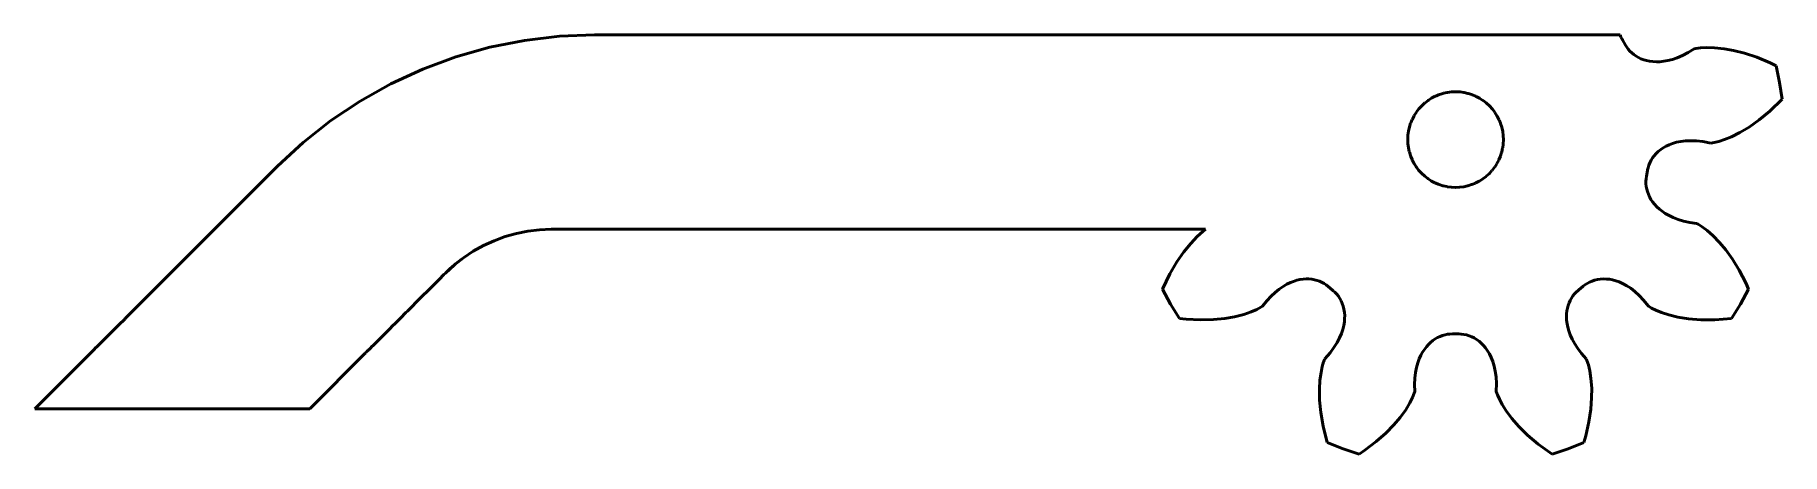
# Model space of a CAD drawing. Header units: millimetres. Extents: x 45 to 103.5, y 45.5 to 59.5.
import ezdxf

# ---------------------------------------------------------------- set-up
doc = ezdxf.new("R2010")
doc.units = ezdxf.units.MM
doc.header["$LTSCALE"] = 0.5
doc.linetypes.add('DASHED', pattern=[0.2068, 0.1655, -0.0413])
doc.layers.add('Oculto (ISO)', color=7, linetype='DASHED', lineweight=35)
doc.layers.add('Visible (ISO)', color=7, linetype='Continuous', lineweight=50)

msp = doc.modelspace()

# ---------------------------------------------------------------- linework, layer by layer
at = {"layer": 'Oculto (ISO)', "ltscale": 1.494732}
msp.add_line((59.058, 51.81), (58.769, 51.544), dxfattribs=at)
at = {"layer": 'Oculto (ISO)', "ltscale": 11.424802}
msp.add_line((59.058, 51.81), (59.103, 51.849), dxfattribs=at)
at = {"layer": 'Oculto (ISO)', "ltscale": 0.080307}
msp.add_line((59.074, 51.823), (59.058, 51.81), dxfattribs=at)
at = {"layer": 'Oculto (ISO)', "ltscale": 11.422554}
msp.add_line((59.058, 51.81), (59.058, 51.81), dxfattribs=at)
at = {"layer": 'Visible (ISO)'}
for p, q in [((60.253, 59.094), (59.12, 58.774)), ((61.408, 59.324), (60.253, 59.094)), ((62.578, 59.462), (61.408, 59.324)), ((63.755, 59.508), (62.578, 59.462)), ((87.064, 59.508), (63.755, 59.508)), ((98.019, 59.508), (87.064, 59.508)), ((98.042, 59.508), (98.019, 59.508)), ((98.073, 59.434), (98.042, 59.508)), ((98.109, 59.364), (98.073, 59.434)), ((98.119, 59.346), (98.109, 59.364)), ((98.221, 59.17), (98.119, 59.346)), ((98.266, 59.097), (98.221, 59.17)), ((98.315, 59.031), (98.266, 59.097)), ((98.371, 58.968), (98.315, 59.031)), ((100.516, 59.039), (100.319, 58.918)), ((100.577, 59.052), (100.516, 59.039)), ((100.732, 59.074), (100.577, 59.052)), ((100.935, 59.086), (100.732, 59.074)), ((101.199, 59.08), (100.935, 59.086)), ((101.518, 59.048), (101.199, 59.08)), ((101.838, 58.99), (101.518, 59.048)), ((59.12, 58.774), (58.015, 58.367)), ((98.433, 58.907), (98.371, 58.968)), ((98.502, 58.851), (98.433, 58.907)), ((98.577, 58.799), (98.502, 58.851)), ((98.656, 58.753), (98.577, 58.799)), ((98.742, 58.712), (98.656, 58.753)), ((98.832, 58.678), (98.742, 58.712)), ((98.928, 58.65), (98.832, 58.678)), ((99.03, 58.629), (98.928, 58.65)), ((99.139, 58.615), (99.03, 58.629)), ((99.255, 58.61), (99.139, 58.615)), ((99.368, 58.613), (99.255, 58.61)), ((99.5, 58.626), (99.368, 58.613)), ((99.641, 58.651), (99.5, 58.626)), ((99.792, 58.691), (99.641, 58.651)), ((99.955, 58.746), (99.792, 58.691)), ((100.131, 58.821), (99.955, 58.746)), ((100.319, 58.918), (100.131, 58.821)), ((102.206, 58.896), (101.838, 58.99)), ((102.613, 58.76), (102.206, 58.896)), ((103.057, 58.573), (102.613, 58.76)), ((103.262, 58.474), (103.057, 58.573)), ((103.374, 57.918), (103.262, 58.474)), ((56.945, 57.873), (55.917, 57.298)), ((58.015, 58.367), (56.945, 57.873)), ((103.458, 57.358), (103.374, 57.918)), ((55.917, 57.298), (54.938, 56.644)), ((91.624, 57.319), (91.523, 57.242)), ((91.635, 57.326), (91.624, 57.319)), ((91.742, 57.394), (91.635, 57.326)), ((91.753, 57.4), (91.742, 57.394)), ((91.865, 57.458), (91.753, 57.4)), ((91.877, 57.463), (91.865, 57.458)), ((91.994, 57.512), (91.877, 57.463)), ((92.006, 57.516), (91.994, 57.512)), ((92.127, 57.554), (92.006, 57.516)), ((92.14, 57.557), (92.127, 57.554)), ((92.264, 57.584), (92.14, 57.557)), ((92.276, 57.586), (92.264, 57.584)), ((92.402, 57.602), (92.276, 57.586)), ((92.415, 57.603), (92.402, 57.602)), ((92.542, 57.608), (92.415, 57.603)), ((92.554, 57.608), (92.542, 57.608)), ((92.681, 57.602), (92.554, 57.608)), ((92.694, 57.601), (92.681, 57.602)), ((92.819, 57.584), (92.694, 57.601)), ((92.832, 57.581), (92.819, 57.584)), ((92.956, 57.554), (92.832, 57.581)), ((92.968, 57.55), (92.956, 57.554)), ((93.089, 57.512), (92.968, 57.55)), ((93.101, 57.507), (93.089, 57.512)), ((93.218, 57.458), (93.101, 57.507)), ((93.229, 57.453), (93.218, 57.458)), ((93.342, 57.394), (93.229, 57.453)), ((93.352, 57.387), (93.342, 57.394)), ((93.459, 57.319), (93.352, 57.387)), ((93.469, 57.311), (93.459, 57.319)), ((93.57, 57.234), (93.469, 57.311)), ((103.054, 56.962), (103.458, 57.358)), ((91.091, 56.685), (91.043, 56.567)), ((91.097, 56.696), (91.091, 56.685)), ((91.156, 56.808), (91.097, 56.696)), ((91.163, 56.819), (91.156, 56.808)), ((91.231, 56.926), (91.163, 56.819)), ((91.239, 56.936), (91.231, 56.926)), ((91.316, 57.037), (91.239, 56.936)), ((91.324, 57.046), (91.316, 57.037)), ((91.41, 57.14), (91.324, 57.046)), ((91.42, 57.148), (91.41, 57.14)), ((91.513, 57.234), (91.42, 57.148)), ((91.523, 57.242), (91.513, 57.234)), ((93.579, 57.225), (93.57, 57.234)), ((93.673, 57.14), (93.579, 57.225)), ((93.682, 57.13), (93.673, 57.14)), ((93.767, 57.037), (93.682, 57.13)), ((93.775, 57.027), (93.767, 57.037)), ((93.852, 56.926), (93.775, 57.027)), ((93.859, 56.915), (93.852, 56.926)), ((93.927, 56.808), (93.859, 56.915)), ((93.933, 56.797), (93.927, 56.808)), ((93.992, 56.685), (93.933, 56.797)), ((93.997, 56.673), (93.992, 56.685)), ((94.045, 56.556), (93.997, 56.673)), ((102.696, 56.664), (103.054, 56.962)), ((54.938, 56.644), (54.013, 55.914)), ((90.948, 56.148), (90.942, 56.021)), ((90.949, 56.16), (90.948, 56.148)), ((90.966, 56.286), (90.949, 56.16)), ((90.969, 56.299), (90.966, 56.286)), ((90.996, 56.422), (90.969, 56.299)), ((91, 56.435), (90.996, 56.422)), ((91.038, 56.556), (91, 56.435)), ((91.043, 56.567), (91.038, 56.556)), ((94.049, 56.543), (94.045, 56.556)), ((94.087, 56.422), (94.049, 56.543)), ((94.09, 56.41), (94.087, 56.422)), ((94.117, 56.286), (94.09, 56.41)), ((94.119, 56.274), (94.117, 56.286)), ((94.135, 56.148), (94.119, 56.274)), ((94.136, 56.135), (94.135, 56.148)), ((94.142, 56.008), (94.136, 56.135)), ((101.534, 56.006), (101.773, 56.103)), ((101.773, 56.103), (102.049, 56.24)), ((102.049, 56.24), (102.359, 56.426)), ((102.359, 56.426), (102.696, 56.664)), ((54.013, 55.914), (53.148, 55.115)), ((90.942, 56.021), (90.942, 56.008)), ((90.942, 56.008), (90.947, 55.882)), ((90.947, 55.882), (90.948, 55.869)), ((90.948, 55.869), (90.964, 55.743)), ((90.964, 55.743), (90.966, 55.73)), ((90.966, 55.73), (90.993, 55.607)), ((90.993, 55.607), (90.996, 55.594)), ((90.996, 55.594), (91.034, 55.473)), ((94.045, 55.461), (94.083, 55.582)), ((94.083, 55.582), (94.087, 55.594)), ((94.087, 55.594), (94.115, 55.718)), ((94.115, 55.718), (94.117, 55.73)), ((94.117, 55.73), (94.134, 55.856)), ((94.134, 55.856), (94.135, 55.869)), ((94.135, 55.869), (94.141, 55.996)), ((94.141, 55.996), (94.142, 56.008)), ((99.183, 55.47), (99.245, 55.542)), ((99.245, 55.542), (99.246, 55.543)), ((99.246, 55.543), (99.32, 55.613)), ((99.32, 55.613), (99.403, 55.68)), ((99.403, 55.68), (99.486, 55.736)), ((99.486, 55.736), (99.578, 55.789)), ((99.578, 55.789), (99.68, 55.836)), ((99.68, 55.836), (99.793, 55.879)), ((99.793, 55.879), (99.931, 55.918)), ((99.931, 55.918), (100.071, 55.946)), ((100.071, 55.946), (100.227, 55.964)), ((100.227, 55.964), (100.401, 55.971)), ((100.401, 55.971), (100.595, 55.964)), ((100.595, 55.964), (100.81, 55.939)), ((100.81, 55.939), (101.072, 55.887)), ((101.072, 55.887), (101.133, 55.897)), ((101.133, 55.897), (101.185, 55.906)), ((101.185, 55.906), (101.341, 55.944)), ((101.341, 55.944), (101.534, 56.006)), ((53.148, 55.115), (50.042, 52.008)), ((91.034, 55.473), (91.038, 55.461)), ((91.038, 55.461), (91.087, 55.344)), ((91.087, 55.344), (91.091, 55.332)), ((91.091, 55.332), (91.15, 55.22)), ((91.15, 55.22), (91.156, 55.208)), ((91.156, 55.208), (91.224, 55.101)), ((91.224, 55.101), (91.231, 55.091)), ((91.231, 55.091), (91.308, 54.99)), ((91.308, 54.99), (91.316, 54.98)), ((91.316, 54.98), (91.402, 54.886)), ((93.673, 54.877), (93.759, 54.97)), ((93.759, 54.97), (93.767, 54.98)), ((93.767, 54.98), (93.844, 55.081)), ((93.844, 55.081), (93.852, 55.091)), ((93.852, 55.091), (93.92, 55.198)), ((93.92, 55.198), (93.927, 55.208)), ((93.927, 55.208), (93.986, 55.321)), ((93.986, 55.321), (93.992, 55.332)), ((93.992, 55.332), (94.04, 55.449)), ((94.04, 55.449), (94.045, 55.461)), ((98.96, 54.98), (98.924, 54.78)), ((98.96, 54.98), (98.962, 54.992)), ((98.962, 54.992), (98.979, 55.068)), ((98.979, 55.068), (99.004, 55.152)), ((99.004, 55.152), (99.038, 55.235)), ((99.038, 55.235), (99.079, 55.316)), ((99.079, 55.316), (99.127, 55.395)), ((99.127, 55.395), (99.183, 55.47)), ((91.402, 54.886), (91.41, 54.877)), ((91.41, 54.877), (91.504, 54.791)), ((91.504, 54.791), (91.513, 54.783)), ((91.513, 54.783), (91.614, 54.705)), ((91.614, 54.705), (91.624, 54.698)), ((91.624, 54.698), (91.731, 54.629)), ((91.731, 54.629), (91.742, 54.623)), ((91.742, 54.623), (91.854, 54.564)), ((91.854, 54.564), (91.865, 54.558)), ((91.865, 54.558), (91.983, 54.51)), ((91.983, 54.51), (91.994, 54.505)), ((91.994, 54.505), (92.115, 54.467)), ((92.115, 54.467), (92.127, 54.463)), ((92.127, 54.463), (92.251, 54.435)), ((92.251, 54.435), (92.264, 54.433)), ((92.264, 54.433), (92.39, 54.416)), ((92.39, 54.416), (92.402, 54.414)), ((92.402, 54.414), (92.529, 54.409)), ((92.529, 54.409), (92.542, 54.408)), ((92.542, 54.408), (92.668, 54.414)), ((92.668, 54.414), (92.681, 54.414)), ((92.681, 54.414), (92.807, 54.431)), ((92.807, 54.431), (92.819, 54.433)), ((92.819, 54.433), (92.943, 54.46)), ((92.943, 54.46), (92.956, 54.463)), ((92.956, 54.463), (93.077, 54.501)), ((93.077, 54.501), (93.089, 54.505)), ((93.089, 54.505), (93.206, 54.553)), ((93.206, 54.553), (93.218, 54.558)), ((93.218, 54.558), (93.33, 54.617)), ((93.33, 54.617), (93.342, 54.623)), ((93.342, 54.623), (93.449, 54.691)), ((93.449, 54.691), (93.459, 54.698)), ((93.459, 54.698), (93.56, 54.775)), ((93.56, 54.775), (93.57, 54.783)), ((93.57, 54.783), (93.664, 54.868)), ((93.664, 54.868), (93.673, 54.877)), ((98.907, 54.613), (98.912, 54.695)), ((98.909, 54.529), (98.907, 54.613)), ((98.918, 54.442), (98.909, 54.529)), ((98.912, 54.695), (98.924, 54.78)), ((98.934, 54.354), (98.918, 54.442)), ((98.958, 54.267), (98.934, 54.354)), ((98.99, 54.18), (98.958, 54.267)), ((99.029, 54.093), (98.99, 54.18)), ((99.076, 54.01), (99.029, 54.093)), ((99.132, 53.926), (99.076, 54.01)), ((99.196, 53.845), (99.132, 53.926)), ((99.271, 53.764), (99.196, 53.845)), ((99.356, 53.686), (99.271, 53.764)), ((99.445, 53.616), (99.356, 53.686)), ((99.554, 53.541), (99.445, 53.616)), ((99.679, 53.47), (99.554, 53.541)), ((99.82, 53.402), (99.679, 53.47)), ((99.981, 53.34), (99.82, 53.402)), ((100.163, 53.285), (99.981, 53.34)), ((100.37, 53.238), (100.163, 53.285)), ((100.599, 53.204), (100.37, 53.238)), ((100.654, 53.175), (100.599, 53.204)), ((100.786, 53.092), (100.654, 53.175)), ((60.035, 52.463), (60.392, 52.628)), ((60.392, 52.628), (60.76, 52.764)), ((60.76, 52.764), (61.138, 52.87)), ((61.138, 52.87), (61.523, 52.947)), ((61.523, 52.947), (61.913, 52.993)), ((61.913, 52.993), (62.305, 53.008)), ((62.305, 53.008), (84.182, 53.008)), ((83.899, 52.762), (83.687, 52.539)), ((84.087, 52.932), (83.899, 52.762)), ((84.182, 53.008), (84.087, 52.932)), ((100.949, 52.971), (100.786, 53.092)), ((101.148, 52.797), (100.949, 52.971)), ((101.371, 52.567), (101.148, 52.797)), ((49.879, 51.846), (50.042, 52.008)), ((59.366, 52.053), (59.074, 51.823)), ((59.305, 52.008), (59.103, 51.849)), ((59.305, 52.008), (59.366, 52.053)), ((59.366, 52.053), (59.693, 52.272)), ((59.693, 52.272), (60.035, 52.463)), ((83.459, 52.258), (83.224, 51.919)), ((83.687, 52.539), (83.459, 52.258)), ((101.58, 52.317), (101.371, 52.567)), ((101.801, 52.009), (101.58, 52.317)), ((102.025, 51.642), (101.801, 52.009)), ((49.422, 51.389), (49.47, 51.437)), ((49.47, 51.437), (49.643, 51.61)), ((49.643, 51.61), (49.772, 51.739)), ((49.772, 51.739), (49.85, 51.817)), ((49.85, 51.817), (49.879, 51.846)), ((58.718, 51.493), (58.559, 51.333)), ((58.769, 51.544), (58.718, 51.493)), ((59.057, 51.809), (58.769, 51.544)), ((58.891, 51.66), (58.769, 51.544)), ((58.919, 51.688), (58.891, 51.66)), ((59.057, 51.809), (58.919, 51.688)), ((59.058, 51.81), (59.057, 51.809)), ((59.086, 51.834), (59.058, 51.81)), ((59.103, 51.849), (59.086, 51.834)), ((82.989, 51.517), (82.745, 51.006)), ((83.224, 51.919), (82.989, 51.517)), ((102.245, 51.214), (102.025, 51.642)), ((48.845, 50.812), (48.95, 50.917)), ((48.95, 50.917), (49.155, 51.122)), ((49.155, 51.122), (49.189, 51.156)), ((49.189, 51.156), (49.422, 51.389)), ((58.28, 51.054), (57.904, 50.679)), ((58.364, 51.138), (58.28, 51.054)), ((58.412, 51.187), (58.364, 51.138)), ((58.552, 51.327), (58.412, 51.187)), ((58.559, 51.333), (58.552, 51.327)), ((82.745, 51.006), (83.015, 50.508)), ((86.372, 50.77), (86.511, 50.9)), ((86.511, 50.9), (86.646, 51.008)), ((86.646, 51.008), (86.775, 51.097)), ((86.775, 51.097), (86.898, 51.169)), ((86.898, 51.169), (87.018, 51.226)), ((87.018, 51.226), (87.123, 51.268)), ((87.123, 51.268), (87.234, 51.302)), ((87.234, 51.302), (87.34, 51.327)), ((87.34, 51.327), (87.443, 51.342)), ((87.443, 51.342), (87.543, 51.348)), ((87.543, 51.348), (87.639, 51.347)), ((87.639, 51.347), (87.734, 51.338)), ((87.734, 51.338), (87.825, 51.322)), ((87.825, 51.322), (87.913, 51.299)), ((87.913, 51.299), (87.997, 51.269)), ((87.997, 51.269), (88.076, 51.234)), ((88.076, 51.234), (88.15, 51.193)), ((88.15, 51.193), (88.219, 51.148)), ((88.219, 51.148), (88.286, 51.095)), ((88.431, 50.973), (88.286, 51.095)), ((88.432, 50.972), (88.431, 50.973)), ((88.442, 50.964), (88.432, 50.972)), ((88.442, 50.964), (88.451, 50.956)), ((88.451, 50.956), (88.509, 50.904)), ((88.509, 50.904), (88.569, 50.84)), ((88.569, 50.84), (88.624, 50.769)), ((96.468, 50.782), (96.521, 50.848)), ((96.521, 50.848), (96.578, 50.907)), ((96.578, 50.907), (96.641, 50.964)), ((96.652, 50.973), (96.641, 50.964)), ((96.665, 50.984), (96.652, 50.973)), ((96.797, 51.095), (96.665, 50.984)), ((96.797, 51.095), (96.807, 51.103)), ((96.807, 51.103), (96.868, 51.151)), ((96.868, 51.151), (96.942, 51.198)), ((96.942, 51.198), (97.021, 51.24)), ((97.021, 51.24), (97.104, 51.276)), ((97.104, 51.276), (97.192, 51.305)), ((97.192, 51.305), (97.283, 51.327)), ((97.283, 51.327), (97.377, 51.342)), ((97.377, 51.342), (97.378, 51.342)), ((97.378, 51.342), (97.48, 51.349)), ((97.48, 51.349), (97.586, 51.346)), ((97.586, 51.346), (97.686, 51.336)), ((97.686, 51.336), (97.791, 51.317)), ((97.791, 51.317), (97.899, 51.288)), ((97.899, 51.288), (98.013, 51.248)), ((98.013, 51.248), (98.144, 51.19)), ((98.144, 51.19), (98.269, 51.121)), ((98.269, 51.121), (98.401, 51.035)), ((98.401, 51.035), (98.538, 50.928)), ((98.538, 50.928), (98.682, 50.798)), ((102.068, 50.508), (102.338, 51.006)), ((102.338, 51.006), (102.245, 51.214)), ((48.255, 50.221), (48.289, 50.255)), ((48.289, 50.255), (48.479, 50.446)), ((48.479, 50.446), (48.554, 50.52)), ((48.554, 50.52), (48.712, 50.679)), ((48.712, 50.679), (48.845, 50.812)), ((57.502, 50.276), (57.447, 50.221)), ((57.672, 50.446), (57.502, 50.276)), ((57.77, 50.544), (57.672, 50.446)), ((57.904, 50.679), (57.77, 50.544)), ((83.015, 50.508), (83.311, 50.025)), ((85.457, 50.161), (85.707, 50.246)), ((85.707, 50.246), (85.894, 50.327)), ((85.894, 50.327), (86.032, 50.4)), ((86.032, 50.4), (86.085, 50.433)), ((86.085, 50.433), (86.228, 50.614)), ((86.228, 50.614), (86.372, 50.77)), ((88.624, 50.769), (88.674, 50.693)), ((88.674, 50.693), (88.718, 50.612)), ((88.718, 50.612), (88.755, 50.526)), ((88.755, 50.526), (88.786, 50.436)), ((88.786, 50.436), (88.786, 50.435)), ((88.786, 50.435), (88.81, 50.336)), ((88.81, 50.336), (88.826, 50.231)), ((96.252, 50.177), (96.263, 50.277)), ((96.263, 50.277), (96.281, 50.371)), ((96.281, 50.371), (96.306, 50.463)), ((96.306, 50.463), (96.338, 50.55)), ((96.338, 50.55), (96.376, 50.632)), ((96.376, 50.632), (96.42, 50.71)), ((96.42, 50.71), (96.468, 50.782)), ((98.682, 50.798), (98.831, 50.641)), ((98.831, 50.641), (98.998, 50.433)), ((98.998, 50.433), (99.051, 50.4)), ((99.051, 50.4), (99.097, 50.374)), ((99.097, 50.374), (99.241, 50.302)), ((99.241, 50.302), (99.429, 50.226)), ((101.772, 50.025), (102.068, 50.508)), ((47.668, 49.635), (47.842, 49.809)), ((47.842, 49.809), (47.847, 49.814)), ((47.847, 49.814), (48.042, 50.008)), ((48.042, 50.008), (48.053, 50.02)), ((48.053, 50.02), (48.255, 50.221)), ((57.035, 49.809), (56.875, 49.649)), ((57.056, 49.83), (57.035, 49.809)), ((57.234, 50.008), (57.056, 49.83)), ((57.264, 50.038), (57.234, 50.008)), ((57.447, 50.221), (57.264, 50.038)), ((83.311, 50.025), (83.538, 50.002)), ((83.538, 50.002), (84.018, 49.978)), ((84.018, 49.978), (84.448, 49.989)), ((84.448, 49.989), (84.825, 50.027)), ((84.825, 50.027), (85.146, 50.082)), ((85.146, 50.082), (85.457, 50.161)), ((88.804, 49.793), (88.769, 49.654)), ((88.823, 49.912), (88.804, 49.793)), ((88.833, 50.024), (88.823, 49.912)), ((88.826, 50.231), (88.834, 50.13)), ((88.834, 50.13), (88.833, 50.024)), ((96.249, 50.073), (96.252, 50.177)), ((96.254, 49.964), (96.249, 50.073)), ((96.269, 49.849), (96.254, 49.964)), ((96.292, 49.738), (96.269, 49.849)), ((96.328, 49.611), (96.292, 49.738)), ((99.429, 50.226), (99.674, 50.147)), ((99.674, 50.147), (99.974, 50.075)), ((99.974, 50.075), (100.33, 50.017)), ((100.33, 50.017), (100.742, 49.984)), ((100.742, 49.984), (101.207, 49.982)), ((101.207, 49.982), (101.772, 50.025)), ((47.095, 49.062), (47.168, 49.135)), ((47.168, 49.135), (47.211, 49.178)), ((47.211, 49.178), (47.267, 49.234)), ((47.267, 49.234), (47.344, 49.31)), ((47.344, 49.31), (47.381, 49.348)), ((47.381, 49.348), (47.493, 49.46)), ((47.493, 49.46), (47.514, 49.481)), ((47.514, 49.481), (47.659, 49.626)), ((47.659, 49.626), (47.668, 49.635)), ((56.368, 49.143), (56.288, 49.062)), ((56.404, 49.178), (56.368, 49.143)), ((56.468, 49.243), (56.404, 49.178)), ((56.536, 49.31), (56.468, 49.243)), ((56.584, 49.359), (56.536, 49.31)), ((56.685, 49.46), (56.584, 49.359)), ((56.719, 49.493), (56.685, 49.46)), ((56.852, 49.626), (56.719, 49.493)), ((56.875, 49.649), (56.852, 49.626)), ((88.58, 49.22), (88.477, 49.056)), ((88.661, 49.375), (88.58, 49.22)), ((88.723, 49.519), (88.661, 49.375)), ((88.769, 49.654), (88.723, 49.519)), ((91.5, 48.991), (91.567, 49.079)), ((91.567, 49.079), (91.636, 49.157)), ((91.636, 49.157), (91.708, 49.226)), ((91.708, 49.226), (91.782, 49.287)), ((91.782, 49.287), (91.861, 49.341)), ((91.861, 49.341), (91.941, 49.387)), ((91.941, 49.387), (92.023, 49.425)), ((92.023, 49.425), (92.106, 49.457)), ((92.106, 49.457), (92.19, 49.48)), ((92.19, 49.48), (92.273, 49.497)), ((92.273, 49.497), (92.355, 49.506)), ((92.355, 49.506), (92.44, 49.509)), ((92.542, 49.508), (92.44, 49.509)), ((92.551, 49.508), (92.542, 49.508)), ((92.643, 49.509), (92.551, 49.508)), ((92.643, 49.509), (92.656, 49.509)), ((92.656, 49.509), (92.734, 49.506)), ((92.734, 49.506), (92.82, 49.495)), ((92.82, 49.495), (92.908, 49.477)), ((92.908, 49.477), (92.995, 49.45)), ((92.995, 49.45), (93.081, 49.416)), ((93.081, 49.416), (93.165, 49.375)), ((93.165, 49.375), (93.246, 49.325)), ((93.246, 49.325), (93.247, 49.325)), ((93.247, 49.325), (93.329, 49.265)), ((93.329, 49.265), (93.409, 49.194)), ((93.409, 49.194), (93.479, 49.122)), ((93.479, 49.122), (93.547, 49.04)), ((96.377, 49.476), (96.328, 49.611)), ((96.442, 49.334), (96.377, 49.476)), ((96.525, 49.183), (96.442, 49.334)), ((96.629, 49.023), (96.525, 49.183)), ((45.042, 47.008), (46.842, 48.808)), ((46.842, 48.808), (46.889, 48.856)), ((46.889, 48.856), (46.912, 48.879)), ((46.912, 48.879), (46.945, 48.912)), ((46.945, 48.912), (46.996, 48.963)), ((46.996, 48.963), (47.009, 48.976)), ((47.009, 48.976), (47.083, 49.05)), ((47.083, 49.05), (47.095, 49.062)), ((56.086, 48.861), (54.234, 47.008)), ((56.104, 48.879), (56.086, 48.861)), ((56.142, 48.917), (56.104, 48.879)), ((56.188, 48.963), (56.142, 48.917)), ((56.207, 48.982), (56.188, 48.963)), ((56.282, 49.056), (56.207, 48.982)), ((56.288, 49.062), (56.282, 49.056)), ((88.131, 48.574), (88.086, 48.42)), ((88.149, 48.623), (88.131, 48.574)), ((88.172, 48.681), (88.149, 48.623)), ((88.348, 48.882), (88.172, 48.681)), ((88.477, 49.056), (88.348, 48.882)), ((91.239, 48.388), (91.281, 48.539)), ((91.281, 48.539), (91.33, 48.674)), ((91.33, 48.674), (91.384, 48.794)), ((91.384, 48.794), (91.438, 48.894)), ((91.438, 48.894), (91.5, 48.991)), ((93.547, 49.04), (93.612, 48.948)), ((93.612, 48.948), (93.673, 48.845)), ((93.673, 48.845), (93.736, 48.716)), ((93.736, 48.716), (93.788, 48.583)), ((93.788, 48.583), (93.833, 48.432)), ((96.758, 48.854), (96.629, 49.023)), ((96.911, 48.681), (96.758, 48.854)), ((96.934, 48.623), (96.911, 48.681)), ((96.983, 48.475), (96.934, 48.623)), ((88.008, 47.967), (87.989, 47.658)), ((88.043, 48.222), (88.008, 47.967)), ((88.086, 48.42), (88.043, 48.222)), ((91.173, 47.818), (91.183, 48.03)), ((91.183, 48.03), (91.206, 48.219)), ((91.206, 48.219), (91.239, 48.388)), ((93.833, 48.432), (93.87, 48.262)), ((93.87, 48.262), (93.897, 48.07)), ((93.897, 48.07), (93.91, 47.853)), ((97.03, 48.277), (96.983, 48.475)), ((97.07, 48.016), (97.03, 48.277)), ((97.093, 47.696), (97.07, 48.016)), ((87.989, 47.658), (87.994, 47.297)), ((91.01, 47.201), (91.101, 47.383)), ((91.101, 47.383), (91.16, 47.528)), ((91.16, 47.528), (91.179, 47.587)), ((91.179, 47.587), (91.173, 47.818)), ((93.91, 47.853), (93.904, 47.587)), ((93.904, 47.587), (93.923, 47.528)), ((93.923, 47.528), (93.942, 47.478)), ((93.942, 47.478), (94.006, 47.331)), ((94.006, 47.331), (94.1, 47.152)), ((97.064, 46.993), (97.092, 47.371)), ((97.092, 47.371), (97.093, 47.696)), ((48.106, 47.008), (45.042, 47.008)), ((54.234, 47.008), (48.106, 47.008)), ((87.994, 47.297), (88.032, 46.886)), ((88.032, 46.886), (88.111, 46.428)), ((90.686, 46.715), (90.874, 46.975)), ((90.874, 46.975), (91.01, 47.201)), ((94.1, 47.152), (94.237, 46.934)), ((94.237, 46.934), (94.421, 46.685)), ((97, 46.568), (97.064, 46.993)), ((88.111, 46.428), (88.252, 45.879)), ((89.888, 45.911), (90.21, 46.195)), ((90.21, 46.195), (90.475, 46.466)), ((90.475, 46.466), (90.686, 46.715)), ((94.421, 46.685), (94.657, 46.412)), ((94.657, 46.412), (94.951, 46.122)), ((96.893, 46.098), (97, 46.568)), ((88.252, 45.879), (88.779, 45.672)), ((88.779, 45.672), (89.317, 45.492)), ((89.317, 45.492), (89.505, 45.62)), ((89.505, 45.62), (89.888, 45.911)), ((94.951, 46.122), (95.306, 45.821)), ((95.306, 45.821), (95.767, 45.492)), ((95.767, 45.492), (96.304, 45.672)), ((96.304, 45.672), (96.831, 45.879)), ((96.831, 45.879), (96.893, 46.098))]:
    msp.add_line(p, q, dxfattribs=at)

doc.saveas('drawing.dxf')
